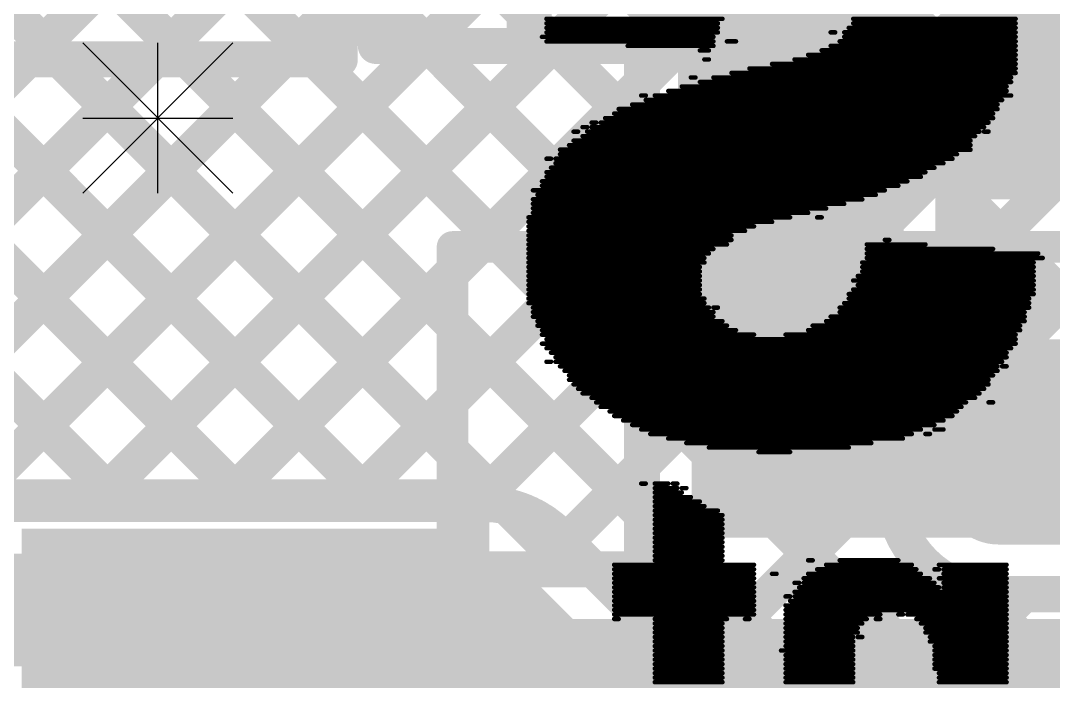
# Model space of a CAD drawing. Header units: millimetres. Extents: x 3.57 to 6.19, y 4.04 to 5.89.
# Drawn here: x 4.4073 to 4.6362, y 4.8932 to 5.0396 of the extents above; entities that cross this region are included whole.
import ezdxf

# ---------------------------------------------------------------- set-up
doc = ezdxf.new("R2010")
doc.units = ezdxf.units.MM
doc.header["$MEASUREMENT"] = 0
for name, color, linetype in [('BottomLayer', 5, 'Continuous'), ('BottomOverlay', 54, 'Continuous'), ('BottomSolder', 6, 'Continuous'), ('MultiLayer', 9, 'Continuous'), ('TopLayer', 1, 'Continuous'), ('TopOverlay', 2, 'Continuous'), ('TopPaste', 8, 'Continuous'), ('TopSolder', 216, 'Continuous'), ('ViaHoleLayer', 16, 'Continuous')]:
    doc.layers.add(name, color=color, linetype=linetype)

# ---------------------------------------------------------------- blocks, each defined once
blk = doc.blocks.new('SOT_223_13')
at = {"layer": 'TopLayer'}
blk.add_solid([(-0.06398, 0.07585), (0.06398, 0.07585), (-0.06398, 0.1605), (0.06398, 0.1605)], dxfattribs=at)
at = {"layer": 'TopOverlay', "const_width": 0.007}
for points in [[(-0.12855, 0.069), (0.13045, 0.069)], [(0.13045, 0.069), (0.13045, -0.068)]]:
    blk.add_lwpolyline(points, dxfattribs=at)
at = {"layer": 'TopOverlay', "const_width": 0.0035}
blk.add_lwpolyline([(0.1287, 0.069, 1), (0.1322, 0.069, 1)], format="xyb", close=True, dxfattribs=at)
blk.add_lwpolyline([(0.1287, 0.069, 1), (0.1322, 0.069, 1)], format="xyb", close=True, dxfattribs=at)
at = {"layer": 'TopPaste'}
blk.add_solid([(-0.06398, 0.07585), (0.06398, 0.07585), (-0.06398, 0.1605), (0.06398, 0.1605)], dxfattribs=at)
at = {"layer": 'TopSolder'}
blk.add_solid([(-0.06798, 0.07185), (0.06798, 0.07185), (-0.06798, 0.1645), (0.06798, 0.1645)], dxfattribs=at)
blk = doc.blocks.new('BLM18AG121SN1D_36')
at = {"layer": 'TopLayer'}
for points in [[(-0.01575, -0.01701), (0.01575, -0.01701), (-0.01575, 0.01701), (0.01575, 0.01701)], [(0.03937, -0.01701), (0.07087, -0.01701), (0.03937, 0.01701), (0.07087, 0.01701)]]:
    blk.add_solid(points, dxfattribs=at)
at = {"layer": 'TopOverlay', "const_width": 0.01}
for points in [[(-0.022, -0.023), (-0.022, 0.023)], [(-0.022, 0.023), (0.077, 0.023)], [(0.077, -0.023), (0.077, 0.023)], [(-0.022, -0.023), (0.077, -0.023)]]:
    blk.add_lwpolyline(points, dxfattribs=at)
at = {"layer": 'TopOverlay', "const_width": 0.005}
for points in [[(-0.0245, 0.023, 1), (-0.0195, 0.023, 1)], [(-0.0245, 0.023, 1), (-0.0195, 0.023, 1)], [(0.0745, 0.023, 1), (0.0795, 0.023, 1)], [(0.0745, 0.023, 1), (0.0795, 0.023, 1)], [(-0.0245, -0.023, 1), (-0.0195, -0.023, 1)], [(-0.0245, -0.023, 1), (-0.0195, -0.023, 1)], [(0.0745, -0.023, 1), (0.0795, -0.023, 1)], [(0.0745, -0.023, 1), (0.0795, -0.023, 1)]]:
    blk.add_lwpolyline(points, format="xyb", close=True, dxfattribs=at)
at = {"layer": 'TopPaste'}
for points in [[(-0.01575, -0.01701), (0.01575, -0.01701), (-0.01575, 0.01701), (0.01575, 0.01701)], [(0.03937, -0.01701), (0.07087, -0.01701), (0.03937, 0.01701), (0.07087, 0.01701)]]:
    blk.add_solid(points, dxfattribs=at)
at = {"layer": 'TopSolder'}
for points in [[(-0.01975, -0.02101), (0.01975, -0.02101), (-0.01975, 0.02101), (0.01975, 0.02101)], [(0.03537, -0.02101), (0.07487, -0.02101), (0.03537, 0.02101), (0.07487, 0.02101)]]:
    blk.add_solid(points, dxfattribs=at)

msp = doc.modelspace()

# ---------------------------------------------------------------- linework, layer by layer
at = {"layer": 'BottomLayer'}
for points, const_width in [([(4.45167, 4.9325), (5.24644, 5.72728)], 0.008), ([(4.45167, 4.9325), (5.24644, 5.72728)], 0.008), ([(4.47995, 4.9325), (5.27473, 5.72728)], 0.008), ([(4.50824, 4.9325), (5.30301, 5.72728)], 0.008), ([(4.52813, 4.92411), (5.24219, 5.63817)], 0.008), ([(4.54227, 4.90996), (5.25094, 5.61863)], 0.008), ([(4.61969, 4.9591), (5.27334, 5.61275)], 0.008), ([(4.3951, 4.9325), (4.81204, 5.34944)], 0.008), ([(4.42338, 4.9325), (4.82437, 5.33349)], 0.008), ([(4.35944, 5.2855), (4.68544, 4.9595)], 0.008), ([(4.33394, 5.28271), (4.65715, 4.9595)], 0.008), ([(4.3198, 5.26857), (4.62887, 4.9595)], 0.008), ([(4.30566, 5.25443), (4.60743, 4.95266)], 0.008), ([(4.29152, 5.24028), (4.60111, 4.93069)], 0.008), ([(4.30832, 5.1952), (4.74202, 4.7615)], 0.008), ([(4.30832, 5.16691), (4.71373, 4.7615)], 0.008), ([(4.30999, 4.93224), (4.52333, 5.14558)], 0.008), ([(4.30832, 5.13863), (4.51498, 4.93197)], 0.008), ([(4.32413, 4.9181), (4.52787, 5.12184)], 0.008), ([(4.55871, 5.11451), (4.71372, 4.9595)], 0.008), ([(4.36605, 4.93173), (4.54654, 5.11223)], 0.008), ([(4.30832, 5.11035), (4.48616, 4.9325)], 0.008), ([(4.30832, 5.08206), (4.45788, 4.9325)], 0.008), ([(4.30832, 5.05378), (4.4296, 4.9325)], 0.008), ([(4.624, 4.9595), (4.87727, 4.9595)], 0.008), ([(4.624, 4.936), (4.887, 4.936)], 0.025), ([(4.55641, 4.89582), (4.6009, 4.94031)], 0.008), ([(4.372, 4.9325), (4.51, 4.9325)], 0.008), ([(4.52663, 4.9256), (4.69073, 4.7615)], 0.008), ([(4.57055, 4.88168), (4.60783, 4.91895)], 0.008), ([(4.372, 4.909), (4.51, 4.909)], 0.025), ([(4.51, 4.909), (4.681, 4.738)], 0.025), ([(4.5847, 4.86754), (4.62966, 4.9125)], 0.008), ([(4.59884, 4.8534), (4.65794, 4.9125)], 0.008), ([(4.61869, 4.91311), (4.7703, 4.7615)], 0.008), ([(4.624, 4.9125), (4.887, 4.9125)], 0.008)]:
    msp.add_lwpolyline(points, dxfattribs=dict(at, const_width=const_width))
at = {"layer": 'BottomLayer', "const_width": 0.008}
for points in [[(4.624, 4.9125, -1), (4.624, 4.9595)], [(4.51, 4.9325, -0.199188), (4.52663, 4.9256)], [(4.51, 4.9325, -0.198912), (4.52662, 4.92562)]]:
    msp.add_lwpolyline(points, format="xyb", dxfattribs=at)
at = {"layer": 'BottomLayer'}
for points, const_width in [([(4.622, 4.9595, 1), (4.626, 4.9595, 1)], 0.004), ([(4.622, 4.9595, 1), (4.626, 4.9595, 1)], 0.004), ([(4.62687, 4.9595, 1), (4.63087, 4.9595, 1)], 0.004), ([(4.61769, 4.9591, 1), (4.62169, 4.9591, 1)], 0.004), ([(4.60543, 4.95266, 1), (4.60943, 4.95266, 1)], 0.004), ([(4.61775, 4.936, 1), (4.63025, 4.936, 1)], 0.0125), ([(4.61809, 4.936, 1), (4.62991, 4.936, 1)], 0.01181), ([(4.5989, 4.94031, 1), (4.6029, 4.94031, 1)], 0.004), ([(4.42138, 4.9325, 1), (4.42538, 4.9325, 1)], 0.004), ([(4.4276, 4.9325, 1), (4.4316, 4.9325, 1)], 0.004), ([(4.44967, 4.9325, 1), (4.45367, 4.9325, 1)], 0.004), ([(4.44967, 4.9325, 1), (4.45367, 4.9325, 1)], 0.004), ([(4.45588, 4.9325, 1), (4.45988, 4.9325, 1)], 0.004), ([(4.47795, 4.9325, 1), (4.48195, 4.9325, 1)], 0.004), ([(4.48416, 4.9325, 1), (4.48816, 4.9325, 1)], 0.004), ([(4.50624, 4.9325, 1), (4.51024, 4.9325, 1)], 0.004), ([(4.508, 4.9325, 1), (4.512, 4.9325, 1)], 0.004), ([(4.508, 4.9325, 1), (4.512, 4.9325, 1)], 0.004), ([(4.508, 4.9325, 1), (4.512, 4.9325, 1)], 0.004), ([(4.51298, 4.93197, 1), (4.51698, 4.93197, 1)], 0.004), ([(4.59911, 4.93069, 1), (4.60311, 4.93069, 1)], 0.004), ([(4.52462, 4.92562, 1), (4.52862, 4.92562, 1)], 0.004), ([(4.52463, 4.9256, 1), (4.52863, 4.9256, 1)], 0.004), ([(4.52463, 4.9256, 1), (4.52863, 4.9256, 1)], 0.004), ([(4.52613, 4.92411, 1), (4.53013, 4.92411, 1)], 0.004), ([(4.60583, 4.91895, 1), (4.60983, 4.91895, 1)], 0.004), ([(4.50375, 4.909, 1), (4.51625, 4.909, 1)], 0.0125), ([(4.50375, 4.909, 1), (4.51625, 4.909, 1)], 0.0125), ([(4.61669, 4.91311, 1), (4.62069, 4.91311, 1)], 0.004), ([(4.622, 4.9125, 1), (4.626, 4.9125, 1)], 0.004), ([(4.622, 4.9125, 1), (4.626, 4.9125, 1)], 0.004), ([(4.62766, 4.9125, 1), (4.63166, 4.9125, 1)], 0.004), ([(4.54027, 4.90996, 1), (4.54427, 4.90996, 1)], 0.004), ([(4.55441, 4.89582, 1), (4.55841, 4.89582, 1)], 0.004)]:
    msp.add_lwpolyline(points, format="xyb", close=True, dxfattribs=dict(at, const_width=const_width))
at = {"layer": 'BottomOverlay', "const_width": 0.001}
for points in [[(4.52383, 5.04), (4.56283, 5.04)], [(4.52383, 5.039), (4.56183, 5.039)], [(4.59183, 5.04), (4.62783, 5.04)], [(4.59183, 5.039), (4.62783, 5.039)], [(4.52383, 5.038), (4.56183, 5.038)], [(4.52383, 5.037), (4.56183, 5.037)], [(4.58683, 5.037), (4.58783, 5.037)], [(4.58983, 5.037), (4.62783, 5.037)], [(4.59083, 5.038), (4.62783, 5.038)], [(4.52283, 5.036), (4.56083, 5.036)], [(4.52383, 5.035), (4.56083, 5.035)], [(4.54183, 5.034), (4.56083, 5.034)], [(4.56383, 5.035), (4.56583, 5.035)], [(4.58683, 5.034), (4.62783, 5.034)], [(4.58883, 5.035), (4.62783, 5.035)], [(4.58983, 5.036), (4.62783, 5.036)], [(4.55783, 5.033), (4.55983, 5.033)], [(4.58183, 5.032), (4.62783, 5.032)], [(4.58483, 5.033), (4.62783, 5.033)], [(4.55883, 5.031), (4.55983, 5.031)], [(4.57383, 5.03), (4.62783, 5.03)], [(4.57883, 5.031), (4.62783, 5.031)], [(4.56483, 5.028), (4.62783, 5.028)], [(4.56883, 5.029), (4.62783, 5.029)], [(4.55383, 5.025), (4.62583, 5.025)], [(4.55583, 5.027), (4.55683, 5.027)], [(4.55783, 5.026), (4.62683, 5.026)], [(4.56083, 5.027), (4.62683, 5.027)], [(4.54483, 5.023), (4.54583, 5.023)], [(4.54783, 5.023), (4.62683, 5.023)], [(4.55083, 5.024), (4.62583, 5.024)], [(4.54283, 5.021), (4.62383, 5.021)], [(4.54583, 5.022), (4.62483, 5.022)], [(4.53683, 5.018), (4.62283, 5.018)], [(4.53883, 5.019), (4.62283, 5.019)], [(4.53983, 5.02), (4.62383, 5.02)], [(4.53183, 5.016), (4.53283, 5.016)], [(4.53383, 5.017), (4.53483, 5.017)], [(4.53383, 5.016), (4.62083, 5.016)], [(4.53583, 5.017), (4.62183, 5.017)], [(4.52983, 5.015), (4.53083, 5.015)], [(4.53183, 5.014), (4.61883, 5.014)], [(4.53283, 5.015), (4.61983, 5.015)], [(4.62083, 5.015), (4.62183, 5.015)], [(4.52883, 5.012), (4.61783, 5.012)], [(4.52983, 5.013), (4.61783, 5.013)], [(4.52383, 5.009), (4.52483, 5.009)], [(4.52583, 5.009), (4.61383, 5.009)], [(4.52683, 5.011), (4.61783, 5.011)], [(4.52683, 5.01), (4.61483, 5.01)], [(4.52483, 5.007), (4.60983, 5.007)], [(4.52583, 5.008), (4.61183, 5.008)], [(4.52383, 5.006), (4.60783, 5.006)], [(4.52383, 5.005), (4.60683, 5.005)], [(4.52083, 5.002), (4.59883, 5.002)], [(4.52283, 5.004), (4.60383, 5.004)], [(4.52283, 5.003), (4.60183, 5.003)], [(4.52083, 5), (4.59383, 5)], [(4.52183, 5.001), (4.59683, 5.001)], [(4.52083, 4.999), (4.58983, 4.999)], [(4.52083, 4.998), (4.58583, 4.998)], [(4.51983, 4.996), (4.57783, 4.996)], [(4.51983, 4.995), (4.57383, 4.995)], [(4.52083, 4.997), (4.58183, 4.997)], [(4.58383, 4.996), (4.58483, 4.996)], [(4.51983, 4.994), (4.56983, 4.994)], [(4.51983, 4.993), (4.56783, 4.993)], [(4.51983, 4.992), (4.56483, 4.992)], [(4.51983, 4.991), (4.56483, 4.991)], [(4.59883, 4.991), (4.59983, 4.991)], [(4.51983, 4.99), (4.56383, 4.99)], [(4.51983, 4.989), (4.56083, 4.989)], [(4.59483, 4.99), (4.60783, 4.99)], [(4.59483, 4.989), (4.62283, 4.989)], [(4.51983, 4.988), (4.55983, 4.988)], [(4.51983, 4.987), (4.55883, 4.987)], [(4.51983, 4.986), (4.55883, 4.986)], [(4.59383, 4.986), (4.63183, 4.986)], [(4.59483, 4.988), (4.63283, 4.988)], [(4.59483, 4.987), (4.63383, 4.987)], [(4.51983, 4.985), (4.55783, 4.985)], [(4.51983, 4.984), (4.55783, 4.984)], [(4.59383, 4.985), (4.63183, 4.985)], [(4.59383, 4.984), (4.63183, 4.984)], [(4.51983, 4.983), (4.55783, 4.983)], [(4.51983, 4.982), (4.55783, 4.982)], [(4.59183, 4.982), (4.63183, 4.982)], [(4.59283, 4.983), (4.63183, 4.983)], [(4.51983, 4.981), (4.55783, 4.981)], [(4.51983, 4.98), (4.55783, 4.98)], [(4.51983, 4.979), (4.55783, 4.979)], [(4.59083, 4.979), (4.63183, 4.979)], [(4.59183, 4.98), (4.63183, 4.98)], [(4.59283, 4.981), (4.63183, 4.981)], [(4.51983, 4.978), (4.55883, 4.978)], [(4.51983, 4.977), (4.55883, 4.977)], [(4.58983, 4.977), (4.63083, 4.977)], [(4.59083, 4.978), (4.63083, 4.978)], [(4.52083, 4.976), (4.55983, 4.976)], [(4.52083, 4.975), (4.56083, 4.975)], [(4.56083, 4.976), (4.56183, 4.976)], [(4.58883, 4.976), (4.63083, 4.976)], [(4.58883, 4.975), (4.62983, 4.975)], [(4.52083, 4.974), (4.56083, 4.974)], [(4.52183, 4.973), (4.56283, 4.973)], [(4.58583, 4.973), (4.62983, 4.973)], [(4.58683, 4.974), (4.62983, 4.974)], [(4.52183, 4.972), (4.56383, 4.972)], [(4.52283, 4.971), (4.56583, 4.971)], [(4.52283, 4.97), (4.56983, 4.97)], [(4.57683, 4.97), (4.62783, 4.97)], [(4.58183, 4.971), (4.62883, 4.971)], [(4.58283, 4.972), (4.62883, 4.972)], [(4.52283, 4.968), (4.62783, 4.968)], [(4.52383, 4.969), (4.62783, 4.969)], [(4.52383, 4.967), (4.62683, 4.967)], [(4.52483, 4.966), (4.62583, 4.966)], [(4.52383, 4.964), (4.52483, 4.964)], [(4.52583, 4.965), (4.62583, 4.965)], [(4.52583, 4.964), (4.62483, 4.964)], [(4.52683, 4.963), (4.62383, 4.963)], [(4.62483, 4.963), (4.62583, 4.963)], [(4.52783, 4.962), (4.62383, 4.962)], [(4.52883, 4.961), (4.62283, 4.961)], [(4.52883, 4.96), (4.62183, 4.96)], [(4.52983, 4.959), (4.62183, 4.959)], [(4.53083, 4.958), (4.62083, 4.958)], [(4.53183, 4.957), (4.61983, 4.957)], [(4.53383, 4.956), (4.61883, 4.956)], [(4.53483, 4.955), (4.61683, 4.955)], [(4.53583, 4.954), (4.61583, 4.954)], [(4.62183, 4.955), (4.62283, 4.955)], [(4.53783, 4.953), (4.61483, 4.953)], [(4.53883, 4.952), (4.61383, 4.952)], [(4.54083, 4.951), (4.61183, 4.951)], [(4.54283, 4.95), (4.60983, 4.95)], [(4.54483, 4.949), (4.60683, 4.949)], [(4.54683, 4.948), (4.60483, 4.948)], [(4.55083, 4.947), (4.60283, 4.947)], [(4.60783, 4.948), (4.60883, 4.948)], [(4.60983, 4.949), (4.61183, 4.949)], [(4.55483, 4.946), (4.59583, 4.946)], [(4.55983, 4.945), (4.59083, 4.945)], [(4.57083, 4.944), (4.57783, 4.944)], [(4.54483, 4.937), (4.54583, 4.937)], [(4.54783, 4.937), (4.55083, 4.937)], [(4.54783, 4.936), (4.55283, 4.936)], [(4.55183, 4.937), (4.55283, 4.937)], [(4.55383, 4.936), (4.55483, 4.936)], [(4.54783, 4.935), (4.55383, 4.935)], [(4.54783, 4.934), (4.55583, 4.934)], [(4.54783, 4.933), (4.55783, 4.933)], [(4.54783, 4.932), (4.55883, 4.932)], [(4.54783, 4.931), (4.56183, 4.931)], [(4.54783, 4.93), (4.56283, 4.93)], [(4.54783, 4.929), (4.56283, 4.929)], [(4.54783, 4.928), (4.56283, 4.928)], [(4.54783, 4.927), (4.56283, 4.927)], [(4.54783, 4.926), (4.56283, 4.926)], [(4.54783, 4.925), (4.56283, 4.925)], [(4.54783, 4.924), (4.56283, 4.924)], [(4.54783, 4.923), (4.56283, 4.923)], [(4.54783, 4.922), (4.56283, 4.922)], [(4.54783, 4.921), (4.56283, 4.921)], [(4.54783, 4.92), (4.56283, 4.92)], [(4.58183, 4.92), (4.58283, 4.92)], [(4.58883, 4.92), (4.60183, 4.92)], [(4.53883, 4.919), (4.56983, 4.919)], [(4.53883, 4.918), (4.56983, 4.918)], [(4.58383, 4.918), (4.60583, 4.918)], [(4.58583, 4.919), (4.60483, 4.919)], [(4.60983, 4.918), (4.61083, 4.918)], [(4.61083, 4.919), (4.62583, 4.919)], [(4.61183, 4.918), (4.62583, 4.918)], [(4.53883, 4.917), (4.56983, 4.917)], [(4.53883, 4.916), (4.56983, 4.916)], [(4.53883, 4.915), (4.56983, 4.915)], [(4.57383, 4.917), (4.57483, 4.917)], [(4.57883, 4.915), (4.57983, 4.915)], [(4.58083, 4.916), (4.60883, 4.916)], [(4.58083, 4.915), (4.60983, 4.915)], [(4.58183, 4.917), (4.60683, 4.917)], [(4.61083, 4.916), (4.62583, 4.916)], [(4.61183, 4.917), (4.62583, 4.917)], [(4.61183, 4.915), (4.62583, 4.915)], [(4.53883, 4.914), (4.56983, 4.914)], [(4.53883, 4.913), (4.56983, 4.913)], [(4.57883, 4.913), (4.62583, 4.913)], [(4.57983, 4.914), (4.61083, 4.914)], [(4.61183, 4.914), (4.62583, 4.914)], [(4.53883, 4.912), (4.56983, 4.912)], [(4.53883, 4.911), (4.56983, 4.911)], [(4.57683, 4.912), (4.57783, 4.912)], [(4.57783, 4.911), (4.62583, 4.911)], [(4.57883, 4.912), (4.62583, 4.912)], [(4.53883, 4.91), (4.56983, 4.91)], [(4.53883, 4.909), (4.56983, 4.909)], [(4.53883, 4.908), (4.56983, 4.908)], [(4.57683, 4.91), (4.62583, 4.91)], [(4.57683, 4.909), (4.62583, 4.909)], [(4.57683, 4.908), (4.59783, 4.908)], [(4.60183, 4.908), (4.60283, 4.908)], [(4.60383, 4.908), (4.62583, 4.908)], [(4.53883, 4.907), (4.53983, 4.907)], [(4.54783, 4.907), (4.56383, 4.907)], [(4.54783, 4.906), (4.56283, 4.906)], [(4.56783, 4.907), (4.56883, 4.907)], [(4.57683, 4.907), (4.59483, 4.907)], [(4.57683, 4.906), (4.59383, 4.906)], [(4.59683, 4.907), (4.59783, 4.907)], [(4.60583, 4.907), (4.62583, 4.907)], [(4.60683, 4.906), (4.62583, 4.906)], [(4.54783, 4.905), (4.56283, 4.905)], [(4.54783, 4.904), (4.56283, 4.904)], [(4.57683, 4.905), (4.59283, 4.905)], [(4.57683, 4.904), (4.59283, 4.904)], [(4.60783, 4.905), (4.62583, 4.905)], [(4.60783, 4.904), (4.62583, 4.904)], [(4.54783, 4.903), (4.56283, 4.903)], [(4.54783, 4.902), (4.56283, 4.902)], [(4.57683, 4.903), (4.59183, 4.903)], [(4.57683, 4.902), (4.59183, 4.902)], [(4.59283, 4.903), (4.59383, 4.903)], [(4.60883, 4.903), (4.62583, 4.903)], [(4.60883, 4.902), (4.62583, 4.902)], [(4.54783, 4.901), (4.56283, 4.901)], [(4.54783, 4.9), (4.56283, 4.9)], [(4.54783, 4.899), (4.56283, 4.899)], [(4.57583, 4.9), (4.59183, 4.9)], [(4.57683, 4.901), (4.59183, 4.901)], [(4.57683, 4.899), (4.59183, 4.899)], [(4.60983, 4.901), (4.62583, 4.901)], [(4.60983, 4.9), (4.62583, 4.9)], [(4.60983, 4.899), (4.62583, 4.899)], [(4.54783, 4.898), (4.56283, 4.898)], [(4.54783, 4.897), (4.56283, 4.897)], [(4.57683, 4.898), (4.59183, 4.898)], [(4.57683, 4.897), (4.59183, 4.897)], [(4.60983, 4.898), (4.62583, 4.898)], [(4.60983, 4.897), (4.62583, 4.897)], [(4.54783, 4.896), (4.56283, 4.896)], [(4.54783, 4.895), (4.56283, 4.895)], [(4.57683, 4.896), (4.59183, 4.896)], [(4.57683, 4.895), (4.59183, 4.895)], [(4.60983, 4.896), (4.62583, 4.896)], [(4.61083, 4.895), (4.62583, 4.895)], [(4.54783, 4.894), (4.56283, 4.894)], [(4.54783, 4.893), (4.56283, 4.893)], [(4.57683, 4.894), (4.59183, 4.894)], [(4.57683, 4.893), (4.59183, 4.893)], [(4.61083, 4.894), (4.62583, 4.894)], [(4.61083, 4.893), (4.62583, 4.893)]]:
    msp.add_lwpolyline(points, dxfattribs=at)
at = {"layer": 'BottomOverlay', "const_width": 0.0005}
for points in [[(4.52358, 5.04, 1), (4.52408, 5.04, 1)], [(4.52358, 5.039, 1), (4.52408, 5.039, 1)], [(4.56158, 5.039, 1), (4.56208, 5.039, 1)], [(4.56258, 5.04, 1), (4.56308, 5.04, 1)], [(4.59158, 5.04, 1), (4.59208, 5.04, 1)], [(4.59158, 5.039, 1), (4.59208, 5.039, 1)], [(4.62758, 5.04, 1), (4.62808, 5.04, 1)], [(4.62758, 5.039, 1), (4.62808, 5.039, 1)], [(4.52358, 5.038, 1), (4.52408, 5.038, 1)], [(4.52358, 5.037, 1), (4.52408, 5.037, 1)], [(4.56158, 5.038, 1), (4.56208, 5.038, 1)], [(4.56158, 5.037, 1), (4.56208, 5.037, 1)], [(4.58658, 5.037, 1), (4.58708, 5.037, 1)], [(4.58758, 5.037, 1), (4.58808, 5.037, 1)], [(4.58958, 5.037, 1), (4.59008, 5.037, 1)], [(4.59058, 5.038, 1), (4.59108, 5.038, 1)], [(4.62758, 5.038, 1), (4.62808, 5.038, 1)], [(4.62758, 5.037, 1), (4.62808, 5.037, 1)], [(4.52258, 5.036, 1), (4.52308, 5.036, 1)], [(4.52358, 5.035, 1), (4.52408, 5.035, 1)], [(4.54158, 5.034, 1), (4.54208, 5.034, 1)], [(4.56058, 5.036, 1), (4.56108, 5.036, 1)], [(4.56058, 5.035, 1), (4.56108, 5.035, 1)], [(4.56058, 5.034, 1), (4.56108, 5.034, 1)], [(4.56358, 5.035, 1), (4.56408, 5.035, 1)], [(4.56558, 5.035, 1), (4.56608, 5.035, 1)], [(4.58658, 5.034, 1), (4.58708, 5.034, 1)], [(4.58858, 5.035, 1), (4.58908, 5.035, 1)], [(4.58958, 5.036, 1), (4.59008, 5.036, 1)], [(4.62758, 5.036, 1), (4.62808, 5.036, 1)], [(4.62758, 5.035, 1), (4.62808, 5.035, 1)], [(4.62758, 5.034, 1), (4.62808, 5.034, 1)], [(4.55758, 5.033, 1), (4.55808, 5.033, 1)], [(4.55958, 5.033, 1), (4.56008, 5.033, 1)], [(4.58158, 5.032, 1), (4.58208, 5.032, 1)], [(4.58458, 5.033, 1), (4.58508, 5.033, 1)], [(4.62758, 5.033, 1), (4.62808, 5.033, 1)], [(4.62758, 5.032, 1), (4.62808, 5.032, 1)], [(4.55858, 5.031, 1), (4.55908, 5.031, 1)], [(4.55958, 5.031, 1), (4.56008, 5.031, 1)], [(4.57358, 5.03, 1), (4.57408, 5.03, 1)], [(4.57858, 5.031, 1), (4.57908, 5.031, 1)], [(4.62758, 5.031, 1), (4.62808, 5.031, 1)], [(4.62758, 5.03, 1), (4.62808, 5.03, 1)], [(4.56458, 5.028, 1), (4.56508, 5.028, 1)], [(4.56858, 5.029, 1), (4.56908, 5.029, 1)], [(4.62758, 5.029, 1), (4.62808, 5.029, 1)], [(4.62758, 5.028, 1), (4.62808, 5.028, 1)], [(4.55358, 5.025, 1), (4.55408, 5.025, 1)], [(4.55558, 5.027, 1), (4.55608, 5.027, 1)], [(4.55658, 5.027, 1), (4.55708, 5.027, 1)], [(4.55758, 5.026, 1), (4.55808, 5.026, 1)], [(4.56058, 5.027, 1), (4.56108, 5.027, 1)], [(4.62558, 5.025, 1), (4.62608, 5.025, 1)], [(4.62658, 5.027, 1), (4.62708, 5.027, 1)], [(4.62658, 5.026, 1), (4.62708, 5.026, 1)], [(4.54458, 5.023, 1), (4.54508, 5.023, 1)], [(4.54558, 5.023, 1), (4.54608, 5.023, 1)], [(4.54758, 5.023, 1), (4.54808, 5.023, 1)], [(4.55058, 5.024, 1), (4.55108, 5.024, 1)], [(4.62558, 5.024, 1), (4.62608, 5.024, 1)], [(4.62658, 5.023, 1), (4.62708, 5.023, 1)], [(4.54258, 5.021, 1), (4.54308, 5.021, 1)], [(4.54558, 5.022, 1), (4.54608, 5.022, 1)], [(4.62358, 5.021, 1), (4.62408, 5.021, 1)], [(4.62458, 5.022, 1), (4.62508, 5.022, 1)], [(4.53658, 5.018, 1), (4.53708, 5.018, 1)], [(4.53858, 5.019, 1), (4.53908, 5.019, 1)], [(4.53958, 5.02, 1), (4.54008, 5.02, 1)], [(4.62258, 5.019, 1), (4.62308, 5.019, 1)], [(4.62258, 5.018, 1), (4.62308, 5.018, 1)], [(4.62358, 5.02, 1), (4.62408, 5.02, 1)], [(4.53158, 5.016, 1), (4.53208, 5.016, 1)], [(4.53258, 5.016, 1), (4.53308, 5.016, 1)], [(4.53358, 5.017, 1), (4.53408, 5.017, 1)], [(4.53358, 5.016, 1), (4.53408, 5.016, 1)], [(4.53458, 5.017, 1), (4.53508, 5.017, 1)], [(4.53558, 5.017, 1), (4.53608, 5.017, 1)], [(4.62058, 5.016, 1), (4.62108, 5.016, 1)], [(4.62158, 5.017, 1), (4.62208, 5.017, 1)], [(4.52958, 5.015, 1), (4.53008, 5.015, 1)], [(4.53058, 5.015, 1), (4.53108, 5.015, 1)], [(4.53158, 5.014, 1), (4.53208, 5.014, 1)], [(4.53258, 5.015, 1), (4.53308, 5.015, 1)], [(4.61858, 5.014, 1), (4.61908, 5.014, 1)], [(4.61958, 5.015, 1), (4.62008, 5.015, 1)], [(4.62058, 5.015, 1), (4.62108, 5.015, 1)], [(4.62158, 5.015, 1), (4.62208, 5.015, 1)], [(4.52858, 5.012, 1), (4.52908, 5.012, 1)], [(4.52958, 5.013, 1), (4.53008, 5.013, 1)], [(4.61758, 5.013, 1), (4.61808, 5.013, 1)], [(4.61758, 5.012, 1), (4.61808, 5.012, 1)], [(4.52358, 5.009, 1), (4.52408, 5.009, 1)], [(4.52458, 5.009, 1), (4.52508, 5.009, 1)], [(4.52558, 5.009, 1), (4.52608, 5.009, 1)], [(4.52658, 5.011, 1), (4.52708, 5.011, 1)], [(4.52658, 5.01, 1), (4.52708, 5.01, 1)], [(4.61358, 5.009, 1), (4.61408, 5.009, 1)], [(4.61458, 5.01, 1), (4.61508, 5.01, 1)], [(4.61758, 5.011, 1), (4.61808, 5.011, 1)], [(4.52458, 5.007, 1), (4.52508, 5.007, 1)], [(4.52558, 5.008, 1), (4.52608, 5.008, 1)], [(4.60958, 5.007, 1), (4.61008, 5.007, 1)], [(4.61158, 5.008, 1), (4.61208, 5.008, 1)], [(4.52358, 5.006, 1), (4.52408, 5.006, 1)], [(4.52358, 5.005, 1), (4.52408, 5.005, 1)], [(4.60658, 5.005, 1), (4.60708, 5.005, 1)], [(4.60758, 5.006, 1), (4.60808, 5.006, 1)], [(4.52058, 5.002, 1), (4.52108, 5.002, 1)], [(4.52258, 5.004, 1), (4.52308, 5.004, 1)], [(4.52258, 5.003, 1), (4.52308, 5.003, 1)], [(4.59858, 5.002, 1), (4.59908, 5.002, 1)], [(4.60158, 5.003, 1), (4.60208, 5.003, 1)], [(4.60358, 5.004, 1), (4.60408, 5.004, 1)], [(4.52058, 5, 1), (4.52108, 5, 1)], [(4.52158, 5.001, 1), (4.52208, 5.001, 1)], [(4.59358, 5, 1), (4.59408, 5, 1)], [(4.59658, 5.001, 1), (4.59708, 5.001, 1)], [(4.52058, 4.999, 1), (4.52108, 4.999, 1)], [(4.52058, 4.998, 1), (4.52108, 4.998, 1)], [(4.58558, 4.998, 1), (4.58608, 4.998, 1)], [(4.58958, 4.999, 1), (4.59008, 4.999, 1)], [(4.51958, 4.996, 1), (4.52008, 4.996, 1)], [(4.51958, 4.995, 1), (4.52008, 4.995, 1)], [(4.52058, 4.997, 1), (4.52108, 4.997, 1)], [(4.57358, 4.995, 1), (4.57408, 4.995, 1)], [(4.57758, 4.996, 1), (4.57808, 4.996, 1)], [(4.58158, 4.997, 1), (4.58208, 4.997, 1)], [(4.58358, 4.996, 1), (4.58408, 4.996, 1)], [(4.58458, 4.996, 1), (4.58508, 4.996, 1)], [(4.51958, 4.994, 1), (4.52008, 4.994, 1)], [(4.51958, 4.993, 1), (4.52008, 4.993, 1)], [(4.56758, 4.993, 1), (4.56808, 4.993, 1)], [(4.56958, 4.994, 1), (4.57008, 4.994, 1)], [(4.51958, 4.992, 1), (4.52008, 4.992, 1)], [(4.51958, 4.991, 1), (4.52008, 4.991, 1)], [(4.56458, 4.992, 1), (4.56508, 4.992, 1)], [(4.56458, 4.991, 1), (4.56508, 4.991, 1)], [(4.59858, 4.991, 1), (4.59908, 4.991, 1)], [(4.59958, 4.991, 1), (4.60008, 4.991, 1)], [(4.51958, 4.99, 1), (4.52008, 4.99, 1)], [(4.51958, 4.989, 1), (4.52008, 4.989, 1)], [(4.56058, 4.989, 1), (4.56108, 4.989, 1)], [(4.56358, 4.99, 1), (4.56408, 4.99, 1)], [(4.59458, 4.99, 1), (4.59508, 4.99, 1)], [(4.59458, 4.989, 1), (4.59508, 4.989, 1)], [(4.60758, 4.99, 1), (4.60808, 4.99, 1)], [(4.62258, 4.989, 1), (4.62308, 4.989, 1)], [(4.51958, 4.988, 1), (4.52008, 4.988, 1)], [(4.51958, 4.987, 1), (4.52008, 4.987, 1)], [(4.51958, 4.986, 1), (4.52008, 4.986, 1)], [(4.55858, 4.987, 1), (4.55908, 4.987, 1)], [(4.55858, 4.986, 1), (4.55908, 4.986, 1)], [(4.55958, 4.988, 1), (4.56008, 4.988, 1)], [(4.59358, 4.986, 1), (4.59408, 4.986, 1)], [(4.59458, 4.988, 1), (4.59508, 4.988, 1)], [(4.59458, 4.987, 1), (4.59508, 4.987, 1)], [(4.63158, 4.986, 1), (4.63208, 4.986, 1)], [(4.63258, 4.988, 1), (4.63308, 4.988, 1)], [(4.63358, 4.987, 1), (4.63408, 4.987, 1)], [(4.51958, 4.985, 1), (4.52008, 4.985, 1)], [(4.51958, 4.984, 1), (4.52008, 4.984, 1)], [(4.55758, 4.985, 1), (4.55808, 4.985, 1)], [(4.55758, 4.984, 1), (4.55808, 4.984, 1)], [(4.59358, 4.985, 1), (4.59408, 4.985, 1)], [(4.59358, 4.984, 1), (4.59408, 4.984, 1)], [(4.63158, 4.985, 1), (4.63208, 4.985, 1)], [(4.63158, 4.984, 1), (4.63208, 4.984, 1)], [(4.51958, 4.983, 1), (4.52008, 4.983, 1)], [(4.51958, 4.982, 1), (4.52008, 4.982, 1)], [(4.55758, 4.983, 1), (4.55808, 4.983, 1)], [(4.55758, 4.982, 1), (4.55808, 4.982, 1)], [(4.59158, 4.982, 1), (4.59208, 4.982, 1)], [(4.59258, 4.983, 1), (4.59308, 4.983, 1)], [(4.63158, 4.983, 1), (4.63208, 4.983, 1)], [(4.63158, 4.982, 1), (4.63208, 4.982, 1)], [(4.51958, 4.981, 1), (4.52008, 4.981, 1)], [(4.51958, 4.98, 1), (4.52008, 4.98, 1)], [(4.51958, 4.979, 1), (4.52008, 4.979, 1)], [(4.55758, 4.981, 1), (4.55808, 4.981, 1)], [(4.55758, 4.98, 1), (4.55808, 4.98, 1)], [(4.55758, 4.979, 1), (4.55808, 4.979, 1)], [(4.59058, 4.979, 1), (4.59108, 4.979, 1)], [(4.59158, 4.98, 1), (4.59208, 4.98, 1)], [(4.59258, 4.981, 1), (4.59308, 4.981, 1)], [(4.63158, 4.981, 1), (4.63208, 4.981, 1)], [(4.63158, 4.98, 1), (4.63208, 4.98, 1)], [(4.63158, 4.979, 1), (4.63208, 4.979, 1)], [(4.51958, 4.978, 1), (4.52008, 4.978, 1)], [(4.51958, 4.977, 1), (4.52008, 4.977, 1)], [(4.55858, 4.978, 1), (4.55908, 4.978, 1)], [(4.55858, 4.977, 1), (4.55908, 4.977, 1)], [(4.58958, 4.977, 1), (4.59008, 4.977, 1)], [(4.59058, 4.978, 1), (4.59108, 4.978, 1)], [(4.63058, 4.978, 1), (4.63108, 4.978, 1)], [(4.63058, 4.977, 1), (4.63108, 4.977, 1)], [(4.52058, 4.976, 1), (4.52108, 4.976, 1)], [(4.52058, 4.975, 1), (4.52108, 4.975, 1)], [(4.55958, 4.976, 1), (4.56008, 4.976, 1)], [(4.56058, 4.976, 1), (4.56108, 4.976, 1)], [(4.56058, 4.975, 1), (4.56108, 4.975, 1)], [(4.56158, 4.976, 1), (4.56208, 4.976, 1)], [(4.58858, 4.976, 1), (4.58908, 4.976, 1)], [(4.58858, 4.975, 1), (4.58908, 4.975, 1)], [(4.62958, 4.975, 1), (4.63008, 4.975, 1)], [(4.63058, 4.976, 1), (4.63108, 4.976, 1)], [(4.52058, 4.974, 1), (4.52108, 4.974, 1)], [(4.52158, 4.973, 1), (4.52208, 4.973, 1)], [(4.56058, 4.974, 1), (4.56108, 4.974, 1)], [(4.56258, 4.973, 1), (4.56308, 4.973, 1)], [(4.58558, 4.973, 1), (4.58608, 4.973, 1)], [(4.58658, 4.974, 1), (4.58708, 4.974, 1)], [(4.62958, 4.974, 1), (4.63008, 4.974, 1)], [(4.62958, 4.973, 1), (4.63008, 4.973, 1)], [(4.52158, 4.972, 1), (4.52208, 4.972, 1)], [(4.52258, 4.971, 1), (4.52308, 4.971, 1)], [(4.52258, 4.97, 1), (4.52308, 4.97, 1)], [(4.56358, 4.972, 1), (4.56408, 4.972, 1)], [(4.56558, 4.971, 1), (4.56608, 4.971, 1)], [(4.56958, 4.97, 1), (4.57008, 4.97, 1)], [(4.57658, 4.97, 1), (4.57708, 4.97, 1)], [(4.58158, 4.971, 1), (4.58208, 4.971, 1)], [(4.58258, 4.972, 1), (4.58308, 4.972, 1)], [(4.62758, 4.97, 1), (4.62808, 4.97, 1)], [(4.62858, 4.972, 1), (4.62908, 4.972, 1)], [(4.62858, 4.971, 1), (4.62908, 4.971, 1)], [(4.52258, 4.968, 1), (4.52308, 4.968, 1)], [(4.52358, 4.969, 1), (4.52408, 4.969, 1)], [(4.62758, 4.969, 1), (4.62808, 4.969, 1)], [(4.62758, 4.968, 1), (4.62808, 4.968, 1)], [(4.52358, 4.967, 1), (4.52408, 4.967, 1)], [(4.52458, 4.966, 1), (4.52508, 4.966, 1)], [(4.62558, 4.966, 1), (4.62608, 4.966, 1)], [(4.62658, 4.967, 1), (4.62708, 4.967, 1)], [(4.52358, 4.964, 1), (4.52408, 4.964, 1)], [(4.52458, 4.964, 1), (4.52508, 4.964, 1)], [(4.52558, 4.965, 1), (4.52608, 4.965, 1)], [(4.52558, 4.964, 1), (4.52608, 4.964, 1)], [(4.52658, 4.963, 1), (4.52708, 4.963, 1)], [(4.62358, 4.963, 1), (4.62408, 4.963, 1)], [(4.62458, 4.964, 1), (4.62508, 4.964, 1)], [(4.62458, 4.963, 1), (4.62508, 4.963, 1)], [(4.62558, 4.965, 1), (4.62608, 4.965, 1)], [(4.62558, 4.963, 1), (4.62608, 4.963, 1)], [(4.52758, 4.962, 1), (4.52808, 4.962, 1)], [(4.52858, 4.961, 1), (4.52908, 4.961, 1)], [(4.62258, 4.961, 1), (4.62308, 4.961, 1)], [(4.62358, 4.962, 1), (4.62408, 4.962, 1)], [(4.52858, 4.96, 1), (4.52908, 4.96, 1)], [(4.52958, 4.959, 1), (4.53008, 4.959, 1)], [(4.62158, 4.96, 1), (4.62208, 4.96, 1)], [(4.62158, 4.959, 1), (4.62208, 4.959, 1)], [(4.53058, 4.958, 1), (4.53108, 4.958, 1)], [(4.53158, 4.957, 1), (4.53208, 4.957, 1)], [(4.61958, 4.957, 1), (4.62008, 4.957, 1)], [(4.62058, 4.958, 1), (4.62108, 4.958, 1)], [(4.53358, 4.956, 1), (4.53408, 4.956, 1)], [(4.53458, 4.955, 1), (4.53508, 4.955, 1)], [(4.53558, 4.954, 1), (4.53608, 4.954, 1)], [(4.61558, 4.954, 1), (4.61608, 4.954, 1)], [(4.61658, 4.955, 1), (4.61708, 4.955, 1)], [(4.61858, 4.956, 1), (4.61908, 4.956, 1)], [(4.62158, 4.955, 1), (4.62208, 4.955, 1)], [(4.62258, 4.955, 1), (4.62308, 4.955, 1)], [(4.53758, 4.953, 1), (4.53808, 4.953, 1)], [(4.53858, 4.952, 1), (4.53908, 4.952, 1)], [(4.61358, 4.952, 1), (4.61408, 4.952, 1)], [(4.61458, 4.953, 1), (4.61508, 4.953, 1)], [(4.54058, 4.951, 1), (4.54108, 4.951, 1)], [(4.54258, 4.95, 1), (4.54308, 4.95, 1)], [(4.60958, 4.95, 1), (4.61008, 4.95, 1)], [(4.61158, 4.951, 1), (4.61208, 4.951, 1)], [(4.54458, 4.949, 1), (4.54508, 4.949, 1)], [(4.54658, 4.948, 1), (4.54708, 4.948, 1)], [(4.55058, 4.947, 1), (4.55108, 4.947, 1)], [(4.60258, 4.947, 1), (4.60308, 4.947, 1)], [(4.60458, 4.948, 1), (4.60508, 4.948, 1)], [(4.60658, 4.949, 1), (4.60708, 4.949, 1)], [(4.60758, 4.948, 1), (4.60808, 4.948, 1)], [(4.60858, 4.948, 1), (4.60908, 4.948, 1)], [(4.60958, 4.949, 1), (4.61008, 4.949, 1)], [(4.61158, 4.949, 1), (4.61208, 4.949, 1)], [(4.55458, 4.946, 1), (4.55508, 4.946, 1)], [(4.55958, 4.945, 1), (4.56008, 4.945, 1)], [(4.59058, 4.945, 1), (4.59108, 4.945, 1)], [(4.59558, 4.946, 1), (4.59608, 4.946, 1)], [(4.57058, 4.944, 1), (4.57108, 4.944, 1)], [(4.57758, 4.944, 1), (4.57808, 4.944, 1)], [(4.54458, 4.937, 1), (4.54508, 4.937, 1)], [(4.54558, 4.937, 1), (4.54608, 4.937, 1)], [(4.54758, 4.937, 1), (4.54808, 4.937, 1)], [(4.54758, 4.936, 1), (4.54808, 4.936, 1)], [(4.55058, 4.937, 1), (4.55108, 4.937, 1)], [(4.55158, 4.937, 1), (4.55208, 4.937, 1)], [(4.55258, 4.937, 1), (4.55308, 4.937, 1)], [(4.55258, 4.936, 1), (4.55308, 4.936, 1)], [(4.55358, 4.936, 1), (4.55408, 4.936, 1)], [(4.55458, 4.936, 1), (4.55508, 4.936, 1)], [(4.54758, 4.935, 1), (4.54808, 4.935, 1)], [(4.54758, 4.934, 1), (4.54808, 4.934, 1)], [(4.55358, 4.935, 1), (4.55408, 4.935, 1)], [(4.55558, 4.934, 1), (4.55608, 4.934, 1)], [(4.54758, 4.933, 1), (4.54808, 4.933, 1)], [(4.54758, 4.932, 1), (4.54808, 4.932, 1)], [(4.54758, 4.931, 1), (4.54808, 4.931, 1)], [(4.55758, 4.933, 1), (4.55808, 4.933, 1)], [(4.55858, 4.932, 1), (4.55908, 4.932, 1)], [(4.56158, 4.931, 1), (4.56208, 4.931, 1)], [(4.54758, 4.93, 1), (4.54808, 4.93, 1)], [(4.54758, 4.929, 1), (4.54808, 4.929, 1)], [(4.56258, 4.93, 1), (4.56308, 4.93, 1)], [(4.56258, 4.929, 1), (4.56308, 4.929, 1)], [(4.54758, 4.928, 1), (4.54808, 4.928, 1)], [(4.54758, 4.927, 1), (4.54808, 4.927, 1)], [(4.56258, 4.928, 1), (4.56308, 4.928, 1)], [(4.56258, 4.927, 1), (4.56308, 4.927, 1)], [(4.54758, 4.926, 1), (4.54808, 4.926, 1)], [(4.54758, 4.925, 1), (4.54808, 4.925, 1)], [(4.56258, 4.926, 1), (4.56308, 4.926, 1)], [(4.56258, 4.925, 1), (4.56308, 4.925, 1)], [(4.54758, 4.924, 1), (4.54808, 4.924, 1)], [(4.54758, 4.923, 1), (4.54808, 4.923, 1)], [(4.54758, 4.922, 1), (4.54808, 4.922, 1)], [(4.56258, 4.924, 1), (4.56308, 4.924, 1)], [(4.56258, 4.923, 1), (4.56308, 4.923, 1)], [(4.56258, 4.922, 1), (4.56308, 4.922, 1)], [(4.54758, 4.921, 1), (4.54808, 4.921, 1)], [(4.54758, 4.92, 1), (4.54808, 4.92, 1)], [(4.56258, 4.921, 1), (4.56308, 4.921, 1)], [(4.56258, 4.92, 1), (4.56308, 4.92, 1)], [(4.58158, 4.92, 1), (4.58208, 4.92, 1)], [(4.58258, 4.92, 1), (4.58308, 4.92, 1)], [(4.58858, 4.92, 1), (4.58908, 4.92, 1)], [(4.60158, 4.92, 1), (4.60208, 4.92, 1)], [(4.53858, 4.919, 1), (4.53908, 4.919, 1)], [(4.53858, 4.918, 1), (4.53908, 4.918, 1)], [(4.56958, 4.919, 1), (4.57008, 4.919, 1)], [(4.56958, 4.918, 1), (4.57008, 4.918, 1)], [(4.58358, 4.918, 1), (4.58408, 4.918, 1)], [(4.58558, 4.919, 1), (4.58608, 4.919, 1)], [(4.60458, 4.919, 1), (4.60508, 4.919, 1)], [(4.60558, 4.918, 1), (4.60608, 4.918, 1)], [(4.60958, 4.918, 1), (4.61008, 4.918, 1)], [(4.61058, 4.919, 1), (4.61108, 4.919, 1)], [(4.61058, 4.918, 1), (4.61108, 4.918, 1)], [(4.61158, 4.918, 1), (4.61208, 4.918, 1)], [(4.62558, 4.919, 1), (4.62608, 4.919, 1)], [(4.62558, 4.918, 1), (4.62608, 4.918, 1)], [(4.53858, 4.917, 1), (4.53908, 4.917, 1)], [(4.53858, 4.916, 1), (4.53908, 4.916, 1)], [(4.53858, 4.915, 1), (4.53908, 4.915, 1)], [(4.56958, 4.917, 1), (4.57008, 4.917, 1)], [(4.56958, 4.916, 1), (4.57008, 4.916, 1)], [(4.56958, 4.915, 1), (4.57008, 4.915, 1)], [(4.57358, 4.917, 1), (4.57408, 4.917, 1)], [(4.57458, 4.917, 1), (4.57508, 4.917, 1)], [(4.57858, 4.915, 1), (4.57908, 4.915, 1)], [(4.57958, 4.915, 1), (4.58008, 4.915, 1)], [(4.58058, 4.916, 1), (4.58108, 4.916, 1)], [(4.58058, 4.915, 1), (4.58108, 4.915, 1)], [(4.58158, 4.917, 1), (4.58208, 4.917, 1)], [(4.60658, 4.917, 1), (4.60708, 4.917, 1)], [(4.60858, 4.916, 1), (4.60908, 4.916, 1)], [(4.60958, 4.915, 1), (4.61008, 4.915, 1)], [(4.61058, 4.916, 1), (4.61108, 4.916, 1)], [(4.61158, 4.917, 1), (4.61208, 4.917, 1)], [(4.61158, 4.915, 1), (4.61208, 4.915, 1)], [(4.62558, 4.917, 1), (4.62608, 4.917, 1)], [(4.62558, 4.916, 1), (4.62608, 4.916, 1)], [(4.62558, 4.915, 1), (4.62608, 4.915, 1)], [(4.53858, 4.914, 1), (4.53908, 4.914, 1)], [(4.53858, 4.913, 1), (4.53908, 4.913, 1)], [(4.56958, 4.914, 1), (4.57008, 4.914, 1)], [(4.56958, 4.913, 1), (4.57008, 4.913, 1)], [(4.57858, 4.913, 1), (4.57908, 4.913, 1)], [(4.57958, 4.914, 1), (4.58008, 4.914, 1)], [(4.61058, 4.914, 1), (4.61108, 4.914, 1)], [(4.61158, 4.914, 1), (4.61208, 4.914, 1)], [(4.62558, 4.914, 1), (4.62608, 4.914, 1)], [(4.62558, 4.913, 1), (4.62608, 4.913, 1)], [(4.53858, 4.912, 1), (4.53908, 4.912, 1)], [(4.53858, 4.911, 1), (4.53908, 4.911, 1)], [(4.56958, 4.912, 1), (4.57008, 4.912, 1)], [(4.56958, 4.911, 1), (4.57008, 4.911, 1)], [(4.57658, 4.912, 1), (4.57708, 4.912, 1)], [(4.57758, 4.912, 1), (4.57808, 4.912, 1)], [(4.57758, 4.911, 1), (4.57808, 4.911, 1)], [(4.57858, 4.912, 1), (4.57908, 4.912, 1)], [(4.62558, 4.912, 1), (4.62608, 4.912, 1)], [(4.62558, 4.911, 1), (4.62608, 4.911, 1)], [(4.53858, 4.91, 1), (4.53908, 4.91, 1)], [(4.53858, 4.909, 1), (4.53908, 4.909, 1)], [(4.53858, 4.908, 1), (4.53908, 4.908, 1)], [(4.56958, 4.91, 1), (4.57008, 4.91, 1)], [(4.56958, 4.909, 1), (4.57008, 4.909, 1)], [(4.56958, 4.908, 1), (4.57008, 4.908, 1)], [(4.57658, 4.91, 1), (4.57708, 4.91, 1)], [(4.57658, 4.909, 1), (4.57708, 4.909, 1)], [(4.57658, 4.908, 1), (4.57708, 4.908, 1)], [(4.59758, 4.908, 1), (4.59808, 4.908, 1)], [(4.60158, 4.908, 1), (4.60208, 4.908, 1)], [(4.60258, 4.908, 1), (4.60308, 4.908, 1)], [(4.60358, 4.908, 1), (4.60408, 4.908, 1)], [(4.62558, 4.91, 1), (4.62608, 4.91, 1)], [(4.62558, 4.909, 1), (4.62608, 4.909, 1)], [(4.62558, 4.908, 1), (4.62608, 4.908, 1)], [(4.53858, 4.907, 1), (4.53908, 4.907, 1)], [(4.53958, 4.907, 1), (4.54008, 4.907, 1)], [(4.54758, 4.907, 1), (4.54808, 4.907, 1)], [(4.54758, 4.906, 1), (4.54808, 4.906, 1)], [(4.56258, 4.906, 1), (4.56308, 4.906, 1)], [(4.56358, 4.907, 1), (4.56408, 4.907, 1)], [(4.56758, 4.907, 1), (4.56808, 4.907, 1)], [(4.56858, 4.907, 1), (4.56908, 4.907, 1)], [(4.57658, 4.907, 1), (4.57708, 4.907, 1)], [(4.57658, 4.906, 1), (4.57708, 4.906, 1)], [(4.59358, 4.906, 1), (4.59408, 4.906, 1)], [(4.59458, 4.907, 1), (4.59508, 4.907, 1)], [(4.59658, 4.907, 1), (4.59708, 4.907, 1)], [(4.59758, 4.907, 1), (4.59808, 4.907, 1)], [(4.60558, 4.907, 1), (4.60608, 4.907, 1)], [(4.60658, 4.906, 1), (4.60708, 4.906, 1)], [(4.62558, 4.907, 1), (4.62608, 4.907, 1)], [(4.62558, 4.906, 1), (4.62608, 4.906, 1)], [(4.54758, 4.905, 1), (4.54808, 4.905, 1)], [(4.54758, 4.904, 1), (4.54808, 4.904, 1)], [(4.56258, 4.905, 1), (4.56308, 4.905, 1)], [(4.56258, 4.904, 1), (4.56308, 4.904, 1)], [(4.57658, 4.905, 1), (4.57708, 4.905, 1)], [(4.57658, 4.904, 1), (4.57708, 4.904, 1)], [(4.59258, 4.905, 1), (4.59308, 4.905, 1)], [(4.59258, 4.904, 1), (4.59308, 4.904, 1)], [(4.60758, 4.905, 1), (4.60808, 4.905, 1)], [(4.60758, 4.904, 1), (4.60808, 4.904, 1)], [(4.62558, 4.905, 1), (4.62608, 4.905, 1)], [(4.62558, 4.904, 1), (4.62608, 4.904, 1)], [(4.54758, 4.903, 1), (4.54808, 4.903, 1)], [(4.54758, 4.902, 1), (4.54808, 4.902, 1)], [(4.56258, 4.903, 1), (4.56308, 4.903, 1)], [(4.56258, 4.902, 1), (4.56308, 4.902, 1)], [(4.57658, 4.903, 1), (4.57708, 4.903, 1)], [(4.57658, 4.902, 1), (4.57708, 4.902, 1)], [(4.59158, 4.903, 1), (4.59208, 4.903, 1)], [(4.59158, 4.902, 1), (4.59208, 4.902, 1)], [(4.59258, 4.903, 1), (4.59308, 4.903, 1)], [(4.59358, 4.903, 1), (4.59408, 4.903, 1)], [(4.60858, 4.903, 1), (4.60908, 4.903, 1)], [(4.60858, 4.902, 1), (4.60908, 4.902, 1)], [(4.62558, 4.903, 1), (4.62608, 4.903, 1)], [(4.62558, 4.902, 1), (4.62608, 4.902, 1)], [(4.54758, 4.901, 1), (4.54808, 4.901, 1)], [(4.54758, 4.9, 1), (4.54808, 4.9, 1)], [(4.54758, 4.899, 1), (4.54808, 4.899, 1)], [(4.56258, 4.901, 1), (4.56308, 4.901, 1)], [(4.56258, 4.9, 1), (4.56308, 4.9, 1)], [(4.56258, 4.899, 1), (4.56308, 4.899, 1)], [(4.57558, 4.9, 1), (4.57608, 4.9, 1)], [(4.57658, 4.901, 1), (4.57708, 4.901, 1)], [(4.57658, 4.899, 1), (4.57708, 4.899, 1)], [(4.59158, 4.901, 1), (4.59208, 4.901, 1)], [(4.59158, 4.9, 1), (4.59208, 4.9, 1)], [(4.59158, 4.899, 1), (4.59208, 4.899, 1)], [(4.60958, 4.901, 1), (4.61008, 4.901, 1)], [(4.60958, 4.9, 1), (4.61008, 4.9, 1)], [(4.60958, 4.899, 1), (4.61008, 4.899, 1)], [(4.62558, 4.901, 1), (4.62608, 4.901, 1)], [(4.62558, 4.9, 1), (4.62608, 4.9, 1)], [(4.62558, 4.899, 1), (4.62608, 4.899, 1)], [(4.54758, 4.898, 1), (4.54808, 4.898, 1)], [(4.54758, 4.897, 1), (4.54808, 4.897, 1)], [(4.56258, 4.898, 1), (4.56308, 4.898, 1)], [(4.56258, 4.897, 1), (4.56308, 4.897, 1)], [(4.57658, 4.898, 1), (4.57708, 4.898, 1)], [(4.57658, 4.897, 1), (4.57708, 4.897, 1)], [(4.59158, 4.898, 1), (4.59208, 4.898, 1)], [(4.59158, 4.897, 1), (4.59208, 4.897, 1)], [(4.60958, 4.898, 1), (4.61008, 4.898, 1)], [(4.60958, 4.897, 1), (4.61008, 4.897, 1)], [(4.62558, 4.898, 1), (4.62608, 4.898, 1)], [(4.62558, 4.897, 1), (4.62608, 4.897, 1)], [(4.54758, 4.896, 1), (4.54808, 4.896, 1)], [(4.54758, 4.895, 1), (4.54808, 4.895, 1)], [(4.56258, 4.896, 1), (4.56308, 4.896, 1)], [(4.56258, 4.895, 1), (4.56308, 4.895, 1)], [(4.57658, 4.896, 1), (4.57708, 4.896, 1)], [(4.57658, 4.895, 1), (4.57708, 4.895, 1)], [(4.59158, 4.896, 1), (4.59208, 4.896, 1)], [(4.59158, 4.895, 1), (4.59208, 4.895, 1)], [(4.60958, 4.896, 1), (4.61008, 4.896, 1)], [(4.61058, 4.895, 1), (4.61108, 4.895, 1)], [(4.62558, 4.896, 1), (4.62608, 4.896, 1)], [(4.62558, 4.895, 1), (4.62608, 4.895, 1)], [(4.54758, 4.894, 1), (4.54808, 4.894, 1)], [(4.54758, 4.893, 1), (4.54808, 4.893, 1)], [(4.56258, 4.894, 1), (4.56308, 4.894, 1)], [(4.56258, 4.893, 1), (4.56308, 4.893, 1)], [(4.57658, 4.894, 1), (4.57708, 4.894, 1)], [(4.57658, 4.893, 1), (4.57708, 4.893, 1)], [(4.59158, 4.894, 1), (4.59208, 4.894, 1)], [(4.59158, 4.893, 1), (4.59208, 4.893, 1)], [(4.61058, 4.894, 1), (4.61108, 4.894, 1)], [(4.61058, 4.893, 1), (4.61108, 4.893, 1)], [(4.62558, 4.894, 1), (4.62608, 4.894, 1)], [(4.62558, 4.893, 1), (4.62608, 4.893, 1)]]:
    msp.add_lwpolyline(points, format="xyb", close=True, dxfattribs=at)
at = {"layer": 'BottomSolder', "const_width": 0.00991}
msp.add_lwpolyline([(4.61905, 4.936, 1), (4.62895, 4.936, 1)], format="xyb", close=True, dxfattribs=at)
at = {"layer": 'MultiLayer', "const_width": 0.01181}
msp.add_lwpolyline([(4.61809, 4.936, 1), (4.62991, 4.936, 1)], format="xyb", close=True, dxfattribs=at)
at = {"layer": 'TopLayer'}
for points, const_width in [([(4.478, 5.031), (4.478, 5.174)], 0.008), ([(4.486, 5.034), (4.486, 5.1095)], 0.008), ([(4.52, 5.038), (4.52, 5.078)], 0.01), ([(4.63512, 5.032), (4.695, 5.032)], 0.025), ([(4.38842, 4.92582), (4.4966, 5.034)], 0.008), ([(4.42486, 4.93398), (4.52488, 5.034)], 0.008), ([(4.486, 5.034), (4.545, 5.034)], 0.008), ([(4.4978, 5.034), (4.545, 4.9868)], 0.008), ([(4.52609, 5.034), (4.545, 5.01509)], 0.008), ([(4.545, 4.918), (4.545, 5.034)], 0.008), ([(4.36605, 4.93173), (4.46531, 5.031)], 0.008), ([(4.40121, 5.02347), (4.40875, 5.031)], 0.008), ([(4.40121, 4.99518), (4.43703, 5.031)], 0.008), ([(4.403, 5.031), (4.478, 5.031)], 0.008), ([(4.41595, 5.031), (4.52895, 4.918)], 0.008), ([(4.44423, 5.031), (4.545, 4.93023)], 0.008), ([(4.47252, 5.031), (4.545, 4.95852)], 0.008), ([(4.45314, 4.93398), (4.545, 5.02583)], 0.008), ([(4.45314, 4.93398), (4.545, 5.02583)], 0.008), ([(4.40121, 5.01745), (4.48469, 4.93398)], 0.008), ([(4.614, 4.9817), (4.6363, 5.00399)], 0.008), ([(4.614, 4.98), (4.614, 5.00399)], 0.008), ([(4.614, 5.00399), (4.66187, 5.00399)], 0.008), ([(4.614, 5.00265), (4.63665, 4.98)], 0.008), ([(4.48143, 4.93398), (4.545, 4.99755)], 0.008), ([(4.37484, 4.98725), (4.42812, 4.93398)], 0.008), ([(4.40121, 4.98917), (4.4564, 4.93398)], 0.008), ([(4.614, 4.98), (4.7455, 4.98)], 0.008), ([(4.50715, 4.93141), (4.545, 4.96926)], 0.008), ([(4.52202, 4.918), (4.545, 4.94098)], 0.008), ([(4.4005, 4.93398), (4.50715, 4.93398)], 0.008), ([(4.50715, 4.918), (4.50715, 4.93398)], 0.008), ([(4.50715, 4.918), (4.545, 4.918)], 0.008)]:
    msp.add_lwpolyline(points, dxfattribs=dict(at, const_width=const_width))
for points, const_width in [([(4.62887, 5.032, 1), (4.64137, 5.032, 1)], 0.0125), ([(4.5175, 5.038, 1), (4.5225, 5.038, 1)], 0.005), ([(4.484, 5.034, 1), (4.488, 5.034, 1)], 0.004), ([(4.484, 5.034, 1), (4.488, 5.034, 1)], 0.004), ([(4.4946, 5.034, 1), (4.4986, 5.034, 1)], 0.004), ([(4.4958, 5.034, 1), (4.4998, 5.034, 1)], 0.004), ([(4.52288, 5.034, 1), (4.52688, 5.034, 1)], 0.004), ([(4.52409, 5.034, 1), (4.52809, 5.034, 1)], 0.004), ([(4.543, 5.034, 1), (4.547, 5.034, 1)], 0.004), ([(4.543, 5.034, 1), (4.547, 5.034, 1)], 0.004), ([(4.40675, 5.031, 1), (4.41075, 5.031, 1)], 0.004), ([(4.41395, 5.031, 1), (4.41795, 5.031, 1)], 0.004), ([(4.43503, 5.031, 1), (4.43903, 5.031, 1)], 0.004), ([(4.44223, 5.031, 1), (4.44623, 5.031, 1)], 0.004), ([(4.46331, 5.031, 1), (4.46731, 5.031, 1)], 0.004), ([(4.47052, 5.031, 1), (4.47452, 5.031, 1)], 0.004), ([(4.476, 5.031, 1), (4.48, 5.031, 1)], 0.004), ([(4.476, 5.031, 1), (4.48, 5.031, 1)], 0.004), ([(4.543, 5.02583, 1), (4.547, 5.02583, 1)], 0.004), ([(4.543, 5.02583, 1), (4.547, 5.02583, 1)], 0.004), ([(4.543, 5.01509, 1), (4.547, 5.01509, 1)], 0.004), ([(4.612, 5.00399, 1), (4.616, 5.00399, 1)], 0.004), ([(4.612, 5.00399, 1), (4.616, 5.00399, 1)], 0.004), ([(4.6343, 5.00399, 1), (4.6383, 5.00399, 1)], 0.004), ([(4.612, 5.00265, 1), (4.616, 5.00265, 1)], 0.004), ([(4.543, 4.99755, 1), (4.547, 4.99755, 1)], 0.004), ([(4.543, 4.9868, 1), (4.547, 4.9868, 1)], 0.004), ([(4.612, 4.9817, 1), (4.616, 4.9817, 1)], 0.004), ([(4.612, 4.98, 1), (4.616, 4.98, 1)], 0.004), ([(4.612, 4.98, 1), (4.616, 4.98, 1)], 0.004), ([(4.63465, 4.98, 1), (4.63865, 4.98, 1)], 0.004), ([(4.543, 4.96926, 1), (4.547, 4.96926, 1)], 0.004), ([(4.543, 4.95852, 1), (4.547, 4.95852, 1)], 0.004), ([(4.61809, 4.936, 1), (4.62991, 4.936, 1)], 0.01181), ([(4.543, 4.94098, 1), (4.547, 4.94098, 1)], 0.004), ([(4.42286, 4.93398, 1), (4.42686, 4.93398, 1)], 0.004), ([(4.42612, 4.93398, 1), (4.43012, 4.93398, 1)], 0.004), ([(4.45114, 4.93398, 1), (4.45514, 4.93398, 1)], 0.004), ([(4.45114, 4.93398, 1), (4.45514, 4.93398, 1)], 0.004), ([(4.4544, 4.93398, 1), (4.4584, 4.93398, 1)], 0.004), ([(4.47943, 4.93398, 1), (4.48343, 4.93398, 1)], 0.004), ([(4.48269, 4.93398, 1), (4.48669, 4.93398, 1)], 0.004), ([(4.50515, 4.93398, 1), (4.50915, 4.93398, 1)], 0.004), ([(4.50515, 4.93398, 1), (4.50915, 4.93398, 1)], 0.004), ([(4.50515, 4.93141, 1), (4.50915, 4.93141, 1)], 0.004), ([(4.543, 4.93023, 1), (4.547, 4.93023, 1)], 0.004), ([(4.50515, 4.918, 1), (4.50915, 4.918, 1)], 0.004), ([(4.50515, 4.918, 1), (4.50915, 4.918, 1)], 0.004), ([(4.52002, 4.918, 1), (4.52402, 4.918, 1)], 0.004), ([(4.52695, 4.918, 1), (4.53095, 4.918, 1)], 0.004), ([(4.543, 4.918, 1), (4.547, 4.918, 1)], 0.004), ([(4.543, 4.918, 1), (4.547, 4.918, 1)], 0.004)]:
    msp.add_lwpolyline(points, format="xyb", close=True, dxfattribs=dict(at, const_width=const_width))
for points in [[(4.556, 4.925), (4.603, 4.925), (4.556, 5.05), (4.603, 5.05)], [(4.561, 4.969), (4.561, 4.925), (4.736, 4.969), (4.736, 4.925)], [(4.982, 4.804), (4.982, 4.907), (4.412, 4.804), (4.412, 4.907)]]:
    msp.add_solid(points, dxfattribs=at)
at = {"layer": 'TopOverlay'}
for p, q in [((4.421, 5.03465), (4.45432, 5.00133)), ((4.421, 5.00133), (4.45432, 5.03465)), ((4.43766, 5.00133), (4.43766, 5.03465)), ((4.421, 5.01799), (4.45432, 5.01799))]:
    msp.add_line(p, q, dxfattribs=at)
at = {"layer": 'TopSolder', "const_width": 0.00991}
msp.add_lwpolyline([(4.61905, 4.936, 1), (4.62895, 4.936, 1)], format="xyb", close=True, dxfattribs=at)
at = {"layer": 'ViaHoleLayer', "const_width": 0.00591}
msp.add_lwpolyline([(4.62105, 4.936, 1), (4.62695, 4.936, 1)], format="xyb", close=True, dxfattribs=at)

# ---------------------------------------------------------------- block references
for name, p, rotation in [('BLM18AG121SN1D_36', (4.58, 5.032), 360), ('SOT_223_13', (4.572, 4.859), 90)]:
    msp.add_blockref(name, p, dxfattribs=dict(rotation=rotation))

doc.saveas('drawing.dxf')
